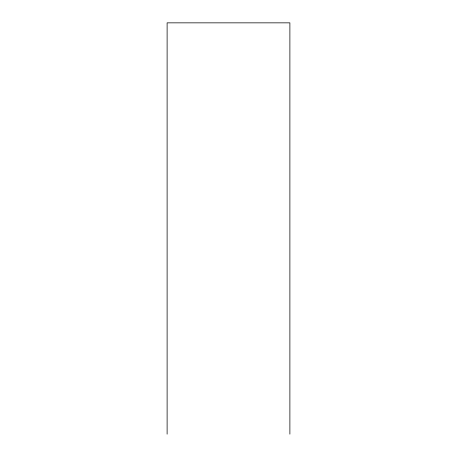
<?xml version="1.0" encoding="UTF-8"?>
<svg xmlns="http://www.w3.org/2000/svg" width="457" height="457" viewBox="0 0 457 457"><rect width="100%" height="100%" fill="white"/><g stroke="black" fill="none" stroke-linecap="round" stroke-linejoin="round"><path stroke-width="0.69" d="M289.887 434.15L289.887 22.85L167.113 22.85L167.113 434.15"/></g></svg>
